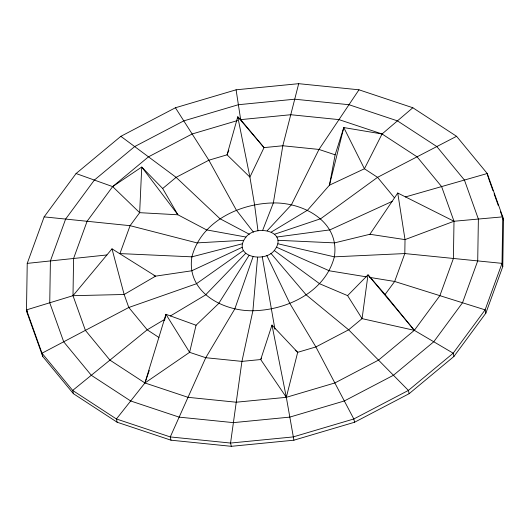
<?xml version="1.0" encoding="UTF-8"?>
<svg xmlns="http://www.w3.org/2000/svg" width="530" height="530" viewBox="0 0 530 530"><rect width="100%" height="100%" fill="white"/><g stroke="black" fill="none" stroke-linecap="round" stroke-linejoin="round"><path stroke-width="0.79" d="M27.229 263.383L26.5 309.884L27.249 313.151L42.751 356.485L73.418 393.697L117.17 422.251L171.024 440.198L231.305 446.32L293.911 440.192L354.57 422.238L409.147 393.677L453.932 356.465L485.864 313.124L502.771 266.616L503.5 220.116L502.751 216.849L487.249 173.515L456.582 136.303L412.83 107.749L358.976 89.802L298.695 83.68L236.089 89.808L175.43 107.762L120.853 136.323L76.068 173.535L44.136 216.876L27.229 263.383L106.921 254.956M27.249 313.151L27.288 310.706M245.98 237.042C231.073 256.162 264.178 263.556 274.262 250.518C289.168 231.398 256.063 224.005 245.98 237.042L206.554 229.887L177.901 214.782L162.677 188.514L176.112 177.345L208.86 160.212L227.059 154.826L237.745 116.799L240.673 119.628L290.758 114.725L338.981 119.621L382.064 133.977L417.064 156.82L441.603 186.586L453.998 221.255L453.415 258.461L439.887 295.667L414.341 330.336L378.519 360.108L334.854 382.958L286.326 397.321L236.241 402.217L188.018 397.321L144.935 382.965L109.935 360.122L85.396 330.356L73.001 295.687L73.584 258.481L87.105 221.275L112.651 186.606L148.48 156.834L192.145 133.991L237.539 120.549M257.567 257.255L252.903 310.746L241.932 361.387L230.557 443.053L231.305 446.32M412.83 107.749L382.064 133.977L343.791 127.564L335.139 154.82L329.441 185.182L307.585 210.152L271.234 232.113M164.446 320.723L165.943 314.303L196.054 325.235L218.665 303.524L249.007 255.453M196.054 325.235L189.607 352.331L144.935 382.965L116.421 418.985L117.17 422.251M298.695 83.68L282.815 145.763L273.348 202.937L262.675 230.305M149.255 370.45L144.935 382.965L165.943 314.303L189.607 352.331L205.759 357.717L241.932 361.387L260.714 359.545L261.515 358.128M253.042 256.798L234.816 308.91L205.759 357.717L170.276 436.932L171.024 440.198M228.834 150.235L227.059 154.826L249.908 177.106L254.566 204.772L257.984 230.762M382.064 133.977L364.421 168.772L329.441 185.182L343.791 127.564L364.421 168.772L377.546 177.338L394.373 197.75M358.976 89.802L318.987 149.434L291.427 204.772L267.2 230.762M277.978 240.295L334.562 242.886L369.907 234.273L397.745 193.019L453.998 221.255L502.751 216.849L502.023 263.357L502.771 266.616M453.932 356.465L453.183 353.199L414.341 330.336L385.085 294.475L394.665 281.47L404.807 253.565L405.026 239.613L397.745 193.019M42.751 356.485L41.996 353.218L26.5 309.884L73.001 295.687L111.996 248.842L155.595 276.143L191.688 270.797L242.263 247.272M245.728 253.314L205.534 294.958L170.395 315.953M274.262 250.518L319.689 283.788L347.6 295.634L367.999 274.831L385.085 294.475M243.422 250.518L196.339 283.795L128.797 307.486L41.996 353.218L72.67 390.431L116.421 418.985L170.276 436.932L230.557 443.053L293.156 436.925L353.815 418.972L408.398 390.418L453.183 353.199L485.116 309.858L502.023 263.357L404.807 253.565L334.344 256.838L277.925 243.78M76.068 173.535L112.651 186.606L141.735 167.036L162.677 188.514M164.77 319.318L147.201 329.812L72.67 390.431L73.418 393.697M456.582 136.303L377.546 177.338L320.71 218.718L274.52 234.253M392.193 201.38L329.912 229.881L276.819 237.042M453.998 221.255L405.026 239.613L369.907 234.273M405.39 196.955L487.249 173.515L488.004 176.781M242.316 243.78L191.906 256.845L119.932 253.585L130.082 225.681L139.662 212.676L141.735 167.036L177.901 214.782L139.662 212.676L112.651 186.606M243.588 240.295L196.974 242.892L130.082 225.681L44.136 216.876M73.001 295.687L124.146 294.488L155.595 276.143L153.998 275.759M366.409 276.852L329.269 270.79L276.66 247.272M369.635 277.382L394.665 281.47L485.116 309.858L485.864 313.124M335.139 154.82L318.987 149.434L282.815 145.763L264.033 147.605L237.745 116.799L249.908 177.106L264.033 147.605L240.673 119.628L236.089 89.808M249.339 234.253L219.99 218.724L176.112 177.345L120.853 136.323M158.947 337.477L147.201 329.812L128.797 307.486L124.146 294.488L111.996 248.842M295.236 350.211L297.688 352.324L315.887 346.938L348.634 329.806L362.069 318.636L367.999 274.831L414.341 330.336L362.069 318.636L347.6 295.634M270.903 253.314L306.254 294.952L348.634 329.806L408.398 390.418L409.147 393.677M253.433 232.113L236.367 210.158L208.86 160.212L175.43 107.762M266.809 255.453L289.883 303.518L315.887 346.938L353.815 418.972L354.57 422.238M272.645 326.566L271.989 325.069L260.714 359.545L286.326 397.321L293.911 440.192M488.276 177.55L492.986 190.707M494.092 193.801L498.24 205.408M500.452 211.602L503.5 220.116M262.264 256.798L274.938 329.243M50.403 260.932L49.747 302.789L63.699 341.79L91.299 375.28L130.678 400.978L179.147 417.13L233.399 422.635L289.744 417.123L344.334 400.965L393.459 375.26L433.765 341.77L462.505 302.762L477.716 260.906L478.371 219.056L464.426 180.054L436.819 146.558L397.447 120.866L348.978 104.708L294.726 99.203L238.381 104.715L183.791 120.873L134.666 146.578L94.36 180.074L65.621 219.076L50.403 260.932M191.906 256.845C186.202 291.957 222.58 311.229 252.903 310.746C286.836 310.189 325.307 292.043 334.344 256.838C340.041 221.726 303.67 202.447 273.348 202.937C239.408 203.487 200.943 221.633 191.906 256.845M297.688 352.324L286.326 397.321L271.989 325.069L297.688 352.324"/></g></svg>
